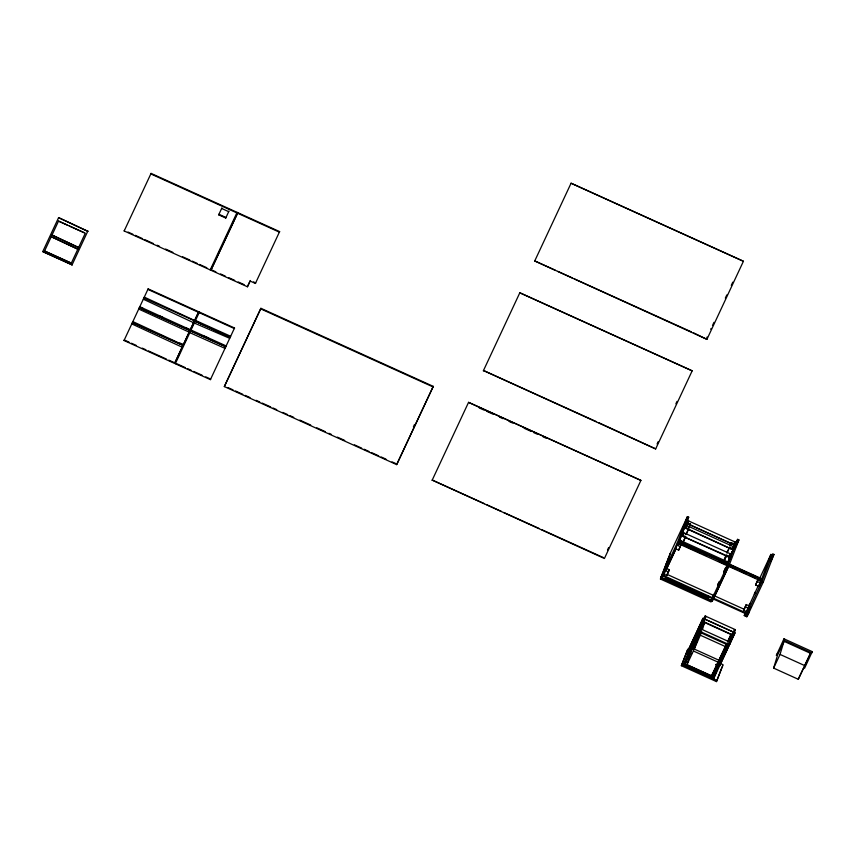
<?xml version="1.0" encoding="UTF-8"?>
<svg xmlns="http://www.w3.org/2000/svg" width="855" height="855" viewBox="0 0 855 855"><rect width="100%" height="100%" fill="white"/><g stroke="black" fill="none" stroke-linecap="round" stroke-linejoin="round"><path stroke-width="1.28" d="M717.441 663.566L711.617 675.845L686.971 664.677L690.947 651.574L696.825 639.016M686.971 664.677L693.373 650.986L697.359 637.873M718.927 660.231L694.271 649.073L699.85 632.54M694.271 649.073L701.763 631.802M702.489 629.419L704.659 622.269M773.625 668.108L777.601 655.005L784.014 641.303L810.497 653.306L798.271 679.276L773.625 668.108L780.027 654.417L784.014 641.303M132.856 321.598L183.227 344.982L189.436 331.622L189.212 332.168L138.713 309.05M139.803 306.763L190.323 329.784M144.303 297.123L194.662 320.518L198.713 311.776L148.139 288.872L124.028 340.514L174.602 363.418L198.713 311.776M190.344 329.677L193.935 322.004L193.625 322.73L143.319 299.197M191.028 330.041L226.158 345.912M195.528 320.454L230.658 336.282M687.58 649.8L681.36 665.714L716.469 681.606L723.073 664.741L720.647 663.64M42.75 251.584L72.066 264.858L42.75 251.584L58.6 217.651L87.766 231.288L58.6 217.651M44.556 251.017L71.328 263.137L44.556 251.017L58.525 221.092L67.043 224.951M51.225 236.696L77.858 249.19L52.444 237.252M58.525 221.092L85.297 233.212L71.328 263.137M124.178 230.957L151.068 173.394L237.092 212.35L210.212 269.913L124.178 230.957L124.392 230.412M151.068 173.394L150.854 173.939L236.888 212.906L237.092 212.35M124.028 340.514L124.242 339.959L129.062 342.139M132.407 322.613L183.034 345.388L132.44 322.517M139.344 307.768L189.981 330.543L139.386 307.682M148.139 288.872L147.926 289.418L198.499 312.321M218.688 214.84L218.901 214.284L225.966 217.48L225.752 218.036L218.688 214.84L221.883 207.915M210.212 269.913L210.426 269.368M174.602 363.418L182.489 346.467L182.179 347.194L131.766 323.895M279.617 231.609L255.41 283.443L250.12 281.038L247.437 286.778L210.918 270.233L237.797 212.671L279.617 231.609L279.403 232.165L237.594 213.226L237.797 212.671M175.307 363.738L199.418 312.096L234.527 327.989L210.416 379.631L175.307 363.738L175.521 363.183M190.622 330.992L225.795 346.767M194.513 320.828L143.886 298.053M199.418 312.096L199.215 312.641L234.313 328.544L234.527 327.989M210.416 379.631L210.629 379.086L205.788 376.884M247.437 286.778L250.333 280.493M225.827 346.67L190.665 330.896M255.41 283.443L255.624 282.887L253.508 281.926M224.331 386.578L260.903 308.313L433.25 386.364L433.036 386.909L396.677 464.628L224.331 386.578L260.903 308.313M396.677 464.628L433.25 386.364M432.064 480.435L468.561 402.352L640.908 480.403L604.41 558.486L432.202 480.072L484.4 503.702M468.561 402.352L640.908 480.403M483.321 370.867L519.819 292.784L692.165 370.835L655.667 448.918L483.46 370.504L596.341 421.622M519.819 292.784L692.165 370.835M534.578 261.299L571.076 183.216L743.423 261.267L706.925 339.35L534.717 260.935L555.355 270.276M571.076 183.216L743.423 261.267M655.667 448.918L598.767 422.712M706.807 337.661L707.117 337.009M706.925 339.35L693.715 332.937M713.305 598.895L712.268 601.118L660.776 577.798L670.128 553.548L687.42 516.602L688.692 517.168L677.908 544.838L677.235 544.539L675.365 548.654L678.678 550.15L681.189 544.389L678.678 550.15M711.563 600.798L711.029 601.941L660.445 579.038L663.897 570.306M760.726 580.802L761.997 581.379L772.674 553.848L773.946 554.425L763.387 581.795L747.975 614.734L661.952 575.768L663.362 572.252L660.776 577.798M666.045 570.189L666.686 568.543L669.337 569.74L666.825 575.511L663.501 574.004L665.372 569.89L666.045 570.189L676.241 548.397M663.501 574.004L665.372 569.89M664.944 572.551L663.811 574.977L662.539 574.4L677.235 542.989L687.42 516.602M675.365 548.654L677.235 544.539M681.649 533.712L684.93 526.466L685.047 527.45L688.735 528.647L686.159 534.311M684.545 526.712L686.715 521.849L686.832 522.832L690.519 524.029L689.055 527.311M679.49 542.305L680.227 540.392L727.904 561.981L727.167 563.894M681.798 536.331L683.273 532.505L730.95 554.093L729.475 557.92L728.631 557.535M684.844 528.433L686.084 525.226L733.761 546.815L732.938 548.953M686.629 523.816L687.869 520.61L735.546 542.198L734.306 545.415M666.825 575.511L669.337 569.74M679.084 543.94L679.896 542.113L679.682 542.658L727.22 564.193L727.434 563.637L726.622 565.465L679.084 543.94L679.298 543.385M685.379 528.251L686.928 525.611L685.56 527.866M682.376 536.117L730.074 557.182L730.811 556.584L730.309 557.866L726.355 556.081L726.697 555.194L729.016 556.701M687.206 523.613L734.028 544.817M680.291 542.818L681.072 540.777M682.942 535.946L683.947 533.274M688.713 520.994L687.591 523.816M662.165 578.119L666.312 579.423M681.884 534.354L682.001 535.337L685.689 536.545L683.113 542.198M711.082 600.349L707.32 598.073M681.36 665.714L687.88 649.031M687.591 651.521L703.024 618.293L703.943 618.71L703.419 620.089L688.51 651.938L687.591 651.521L703.024 618.293M731.367 638.461L734.103 632.369L735.022 632.786L713.604 678.742L683.444 665.083L689.28 649.95M688.617 652.953L684.289 665.468M729.401 548.183L729.743 547.296L733.12 549.295L733.846 548.696L727.039 563.552M733.462 548.942L735.631 544.079L734.905 544.678L731.527 542.679L730.063 545.95M684.47 665.083L689.045 653.145M699.326 631.129L705.161 615.995L735.321 629.654L729.486 644.788L699.326 631.129L683.444 665.083M734.851 545.298L737.641 539.345L738.912 539.911L728.727 566.309L714.032 597.709L712.76 597.143L713.508 594.973M728.706 645.365L733.398 632.08L728.706 645.365L699.39 632.091L704.328 619.383L700.288 631.054M704.499 618.999L733.814 632.273L704.499 618.999L693.426 642.607M726.269 563.637L727.06 561.607L727.124 562.558M728.92 556.765L730.106 553.709L729.561 556.327M731.966 548.878L732.735 546.815M733.75 544.261L734.691 541.813L734.937 542.391M704.926 619.191L700.17 631.514L684.641 664.709M733.814 545.223L734.766 542.775M712.268 601.118L713.198 598.692M729.347 556.958L728.781 557.139M732.254 549.434L686.768 528.411M701.111 629.537L704.573 622.077L731.143 634.26L727.445 642.073M714.032 597.709L714.855 595.572M726.622 565.465L726.836 564.909M737.641 539.345L727.455 565.732L728.727 566.309M729.304 566.683L730.117 564.856L729.903 565.401L760.49 579.252L760.704 578.707L759.892 580.534L729.304 566.683L729.518 566.128L736.583 569.323M717.516 663.758L726.782 644.029M718.777 662.839L712.749 678.357L713.829 677.021L684.513 663.747L684.043 664.901M717.869 665.276L713.113 677.598L728.278 645.172M718.008 664.901L718.948 662.454M713.359 678.175L717.815 666.697M713.604 678.742L718.093 667.103M725.104 649.469L725.596 648.186M725.243 649.159L725.745 647.866M727.883 641.656L731.346 634.196M735.022 632.786L719.589 666.013L718.67 665.596M729.71 641.474L733.462 633.042M733.537 631.717L734.295 629.654M743.743 610.342L746.255 604.571L748.905 605.778L748.702 608.343L747.056 611.849L743.743 610.342L746.255 604.571M716.469 681.606L721.759 667.894M772.183 554.981L770.911 554.403L758.919 586.487L755.606 584.991L758.118 579.22L760.768 580.417M755.606 584.991L758.118 579.22M747.975 614.734L749.044 611.977L746.81 616.754L744.267 615.611L745.197 613.185M747.056 611.849L748.937 607.734M759.892 580.534L760.106 579.979M746.81 616.754L750.605 606.911M758.919 586.487L760.8 582.373M776.842 654.118L776.351 655.4L783.992 638.824L812.25 651.628L811.758 652.91L783.501 640.117L783.992 638.824M179.732 343.037L183.44 344.469M190.109 331.997L189.831 332.659L225.025 348.391L225.228 347.857M194.609 322.378L194.331 323.04L229.696 338.313M666.216 564.086L666.964 562.366M722.24 666.654L722.689 665.692M664.014 569.868L664.217 569.494M139.718 306.966L143.319 308.559M668.749 557.749L668.386 558.497M663.918 570.103L670.448 553.367L669.914 554.51M72.066 264.858L87.915 230.925M225.752 218.036L228.948 211.11M210.918 270.233L237.594 213.226M413.403 426.837L414.536 424.433M607.499 549.989L608.621 547.595M657.089 443.991L658.211 441.597M675.888 403.795L677.01 401.39M710.751 329.239L711.146 328.416M712.493 325.52L713.978 322.335M725.339 298.106L726.825 294.922M731.282 285.399L732.778 282.161M685.902 523.132L688.692 517.168M660.445 579.038L660.99 577.895M661.952 575.768L662.304 575.009L747.067 613.388M686.223 524.115L687.313 521.774M684.438 528.497L685.528 526.156M679.159 540.403L681.392 535.636L726.803 556.242M684.983 527.567L686.084 525.226M662.048 578.375L663.277 575.736M666.366 569.195L675.845 548.942M683.519 533.082L683.765 533.648M688.874 527.556L690.519 524.029M685.988 534.514L688.735 528.647M682.942 542.401L685.689 536.545M666.12 579.914L667.231 577.52M727.135 552.063L728.236 549.722M730.427 545.03L731.527 542.679M724.377 558.924L725.5 556.53M726.996 553.164L729.743 547.296M724.506 559.886L726.697 555.194M724.121 560.848L726.355 556.081M707.128 598.553L708.25 596.17M734.445 544.539L735.546 542.198M732.66 549.156L733.761 546.815M730.352 554.286L729.743 554.478M729.828 556.028L730.95 553.645M729.497 557.193L732.008 551.678M729.561 557.289L732.35 551.325M728.834 559.427L732.179 552.266M717.847 584.564L718.97 582.17M725.788 567.314L723.619 572.177L725.916 567.464M727.52 563.83L730.811 556.584M717.548 585.354L719.215 581.774M735.011 548.258L738.912 539.911M710.997 600.541L713.807 594.289M718.243 585.034L720.017 581.261M723.918 572.914L726.643 566.854M712.76 597.143L728.139 563.958L679.191 541.792M703.526 619.512L705.161 615.995M714.363 596.705L729.411 564.535L761.41 579.027L759.593 583.217M705.236 616.947L706.016 616.38L704.744 619.576M693.052 643.42L688.938 652.205L691.321 653.252M702.318 624.759L704.146 619.768M700.331 629.643L701.111 629.066L729.582 641.966M699.39 632.091L699.989 631.898M700.918 630.253L704.125 623.413M711.617 675.845L725.81 645.675M728.471 639.967L730.608 635.404M718.446 663.48L726.846 645.514M729.069 640.844L732.35 633.758M727.979 643.655L717.356 666.43L716.661 666.12M728.684 642.084L733.034 632.85M728.204 644.264L718.286 665.468L715.945 664.399M731.014 638.268L733.953 631.909M713.989 675.151L714.769 674.574L712.429 673.516M734.231 631.995L735.321 629.654M759.753 578.247L770.911 554.403M769.917 559.747L771.06 557.364M744.267 615.611L745.817 612.276M748.724 606.067L749.846 603.683M754.302 594.15L755.414 591.767M758.62 584.98L746.03 612.201L747.302 612.779M770.644 561.5L773.946 554.425M745.539 616.177L746.65 613.794M746.704 614.157L762.115 581.218L763.387 581.795M804.598 668.193L812.25 651.628M724.741 647.962L718.029 662.144L693.373 650.986M726.387 644.307L725.329 646.54L700.673 635.372M798.271 679.276L804.095 666.996M810.497 653.306L804.683 665.575L780.027 654.417M557.781 271.377L572.348 277.971M574.774 279.072L691.289 331.836M221.669 208.46L228.734 211.666M128.026 232.058L132.878 234.249M135.293 235.349L142.571 238.641M144.987 239.731L153.472 243.579M157.106 245.225L159.532 246.326M165.592 249.062L172.86 252.353M182.553 256.746L189.821 260.038M192.247 261.138L197.099 263.329M199.514 264.43L206.792 267.722M211.132 269.688L215.845 271.826M220.558 273.953L225.26 276.09M228.798 277.693L234.687 280.355M238.224 281.958L244.113 284.619M260.69 308.858L433.036 386.909M479.217 407.91L483.994 410.069M486.388 411.148L493.549 414.397M499.512 417.101L503.103 418.715M509.067 421.419L512.647 423.043M524.062 428.216L531.179 431.433M533.552 432.512L537.1 434.116M543.032 436.798L546.58 438.412M69.479 226.051L84.079 232.667M686.223 523.132L735.14 545.362M684.438 527.749L733.355 549.979M195.164 321.277L230.294 337.137M679.33 541.429L728.278 563.595M729.55 564.172L761.548 578.653M678.549 543.192L680.313 543.983M682.867 544.998L700.694 553.078M704.253 554.692L706.636 555.761M718.521 561.147L725.649 564.375M740.109 570.926L745.988 573.587M749.514 575.18L755.403 577.852M677.235 542.989L678.507 543.566M677 545.148L680.323 546.655M757.241 581.486L760.565 582.992M758.492 585.579L759.155 585.878M158.977 315.655L162.589 317.291M185.471 327.647L189.083 329.282M204.302 336.175L207.936 337.821M665.137 570.499L668.46 572.006M745.378 606.836L748.702 608.343M666.857 574.271L744.352 609.359M746.629 610.93L747.302 611.229M667.552 578.461L698.77 592.601M666.205 578.29L708.229 597.324M666.024 578.675L708.079 597.72M665.617 579.412L707.801 598.521M131.467 343.229L136.287 345.42M142.304 348.145L145.916 349.781M148.321 350.871L166.383 359.047M168.798 360.137L174.815 362.862M176.729 363.728L185.204 367.565M187.63 368.665L191.264 370.311M193.679 371.412L202.154 375.249M228.178 387.678L233.041 389.88M235.467 390.981L242.745 394.273M245.171 395.373L250.034 397.575M256.094 400.322L259.738 401.968M262.164 403.068L270.661 406.916M273.087 408.017L276.731 409.663M282.802 412.409L287.654 414.611M290.08 415.712L293.725 417.358M299.795 420.104L310.718 425.053M316.788 427.799L325.285 431.647M328.918 433.293L331.345 434.393M337.415 437.14L344.704 440.443M354.408 444.835L361.686 448.138M364.123 449.238L368.975 451.44M371.401 452.53L378.68 455.833M381.106 456.933L385.968 459.135M392.039 461.882L395.673 463.528M486.826 504.803L501.383 511.397M503.819 512.498L539.013 528.433M541.439 529.534L603.341 557.567M702.5 619.672L703.419 620.089M733.579 633.747L734.498 634.154M704.435 622.44L731.207 634.57M688.125 650.142L689.045 650.559M719.205 664.217L720.124 664.634M689.226 652.76L691.599 653.84M715.763 664.784L718.136 665.863M685.464 661.3L687.805 662.369M684.342 664.132L713.69 677.395M684.192 664.495L713.53 677.791M681.895 664.559L717.003 680.462M52.005 235.04L78.628 247.533L52.005 235.04M195.218 321.149L230.23 337.265L195.218 321.149"/></g></svg>
